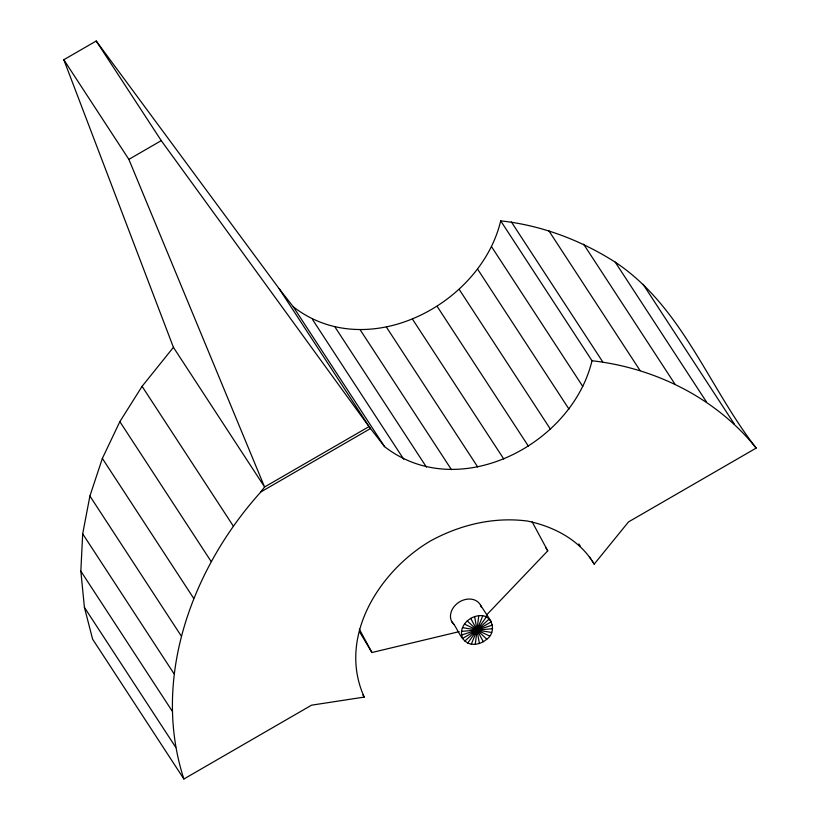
<?xml version="1.0" encoding="UTF-8"?>
<svg xmlns="http://www.w3.org/2000/svg" width="820" height="820" viewBox="0 0 820 820"><rect width="100%" height="100%" fill="white"/><g stroke="black" fill="none" stroke-linecap="round" stroke-linejoin="round"><path stroke-width="1.23" d="M500.702 220.877C541.466 225.254 580.734 240.157 615.236 262.154C681.922 306.434 708.603 387.091 756.183 448.079L628.52 521.899L594.192 564.129C579.976 540.072 554.156 526.635 527.506 521.059C493.958 516.651 460.358 524.687 430.838 540.749C379.117 571.017 337.143 637.355 364.254 697.082L311.549 705.179L183.885 779L92.599 639.139L84.409 607.394L80.842 571.161L82.687 533.83L89.903 496.038L102.356 458.431L119.853 421.654L142.085 386.343L173.42 347.332L63.816 59.737L96.217 41L279.148 288.712L293.273 306.782L384.57 446.644C458.031 503.818 571.847 445.075 591.999 360.738L500.702 220.877C480.551 305.214 366.735 363.957 293.273 306.782M183.885 779C151.228 678.693 191.931 568.783 259.96 492.943L264.583 486.988L369.01 426.605L384.57 446.644M475.303 644.325L478.736 615.779C492.338 613.514 497.279 632.015 486.813 639.2C482.58 642.859 476.943 644.95 471.326 644.192C460.573 642.009 458.349 628.755 451.789 621.673M480.479 605.088L491.364 621.765L462.675 638.349C457.847 627.843 468.322 616.537 478.736 615.779M471.326 644.192L482.713 615.922M467.748 643.085L486.291 617.029M486.342 615.215L547.76 550.845L532.159 521.879M464.796 641.096L489.243 619.018M173.42 347.332L264.583 486.988L128.863 159.377L161.253 140.64L369.01 426.605M260.698 492.031L370.435 428.573L279.148 288.712M461.537 635.039L492.502 625.066M359.467 631.677L371.921 652.525L459.108 631.666M461.445 631.39L492.594 628.714M591.999 360.738C654.995 367.872 716.27 398.12 756.183 448.079M462.429 627.649L491.61 632.456M464.397 624.071L489.642 636.033M467.226 620.904L486.813 639.2M643.116 284.325L734.412 424.186M615.236 262.154L706.532 402.015M583.614 244.175L674.901 384.037M548.795 230.697L640.082 370.558M511.362 221.933L602.659 361.794M491.487 246.605L582.784 386.466M477.67 269.237L568.967 409.098M459.272 289.511L550.558 429.372M437.173 306.424L528.47 446.285M589.406 556.79L590.769 558.891M592.143 560.982L594.192 564.129M578.848 543.926L580.211 546.018M412.481 319.154L503.777 459.015M545.843 547.914L547.76 550.845M386.384 327.067L477.681 466.928M360.175 329.804L451.461 469.665M335.113 327.2L426.41 467.062M312.451 319.4L403.737 459.261M96.217 41L161.253 140.64M63.816 59.737L128.863 159.377M362.891 694.991L364.254 697.082M142.085 386.343L233.382 526.204M119.853 421.654L211.15 561.515M102.356 458.431L193.653 598.293M89.903 496.038L181.189 635.9M82.687 533.83L173.973 673.691M80.842 571.161L172.138 711.022M84.409 607.394L175.695 747.256M470.721 618.362L483.318 641.742M359.324 629.124L371.921 652.525M474.647 616.609L479.392 643.495M453.911 624.42A16.584 13.263 -33.1 0 1 459.22 602.054A16.584 13.263 -33.1 0 1 481.36 607.241"/></g></svg>
